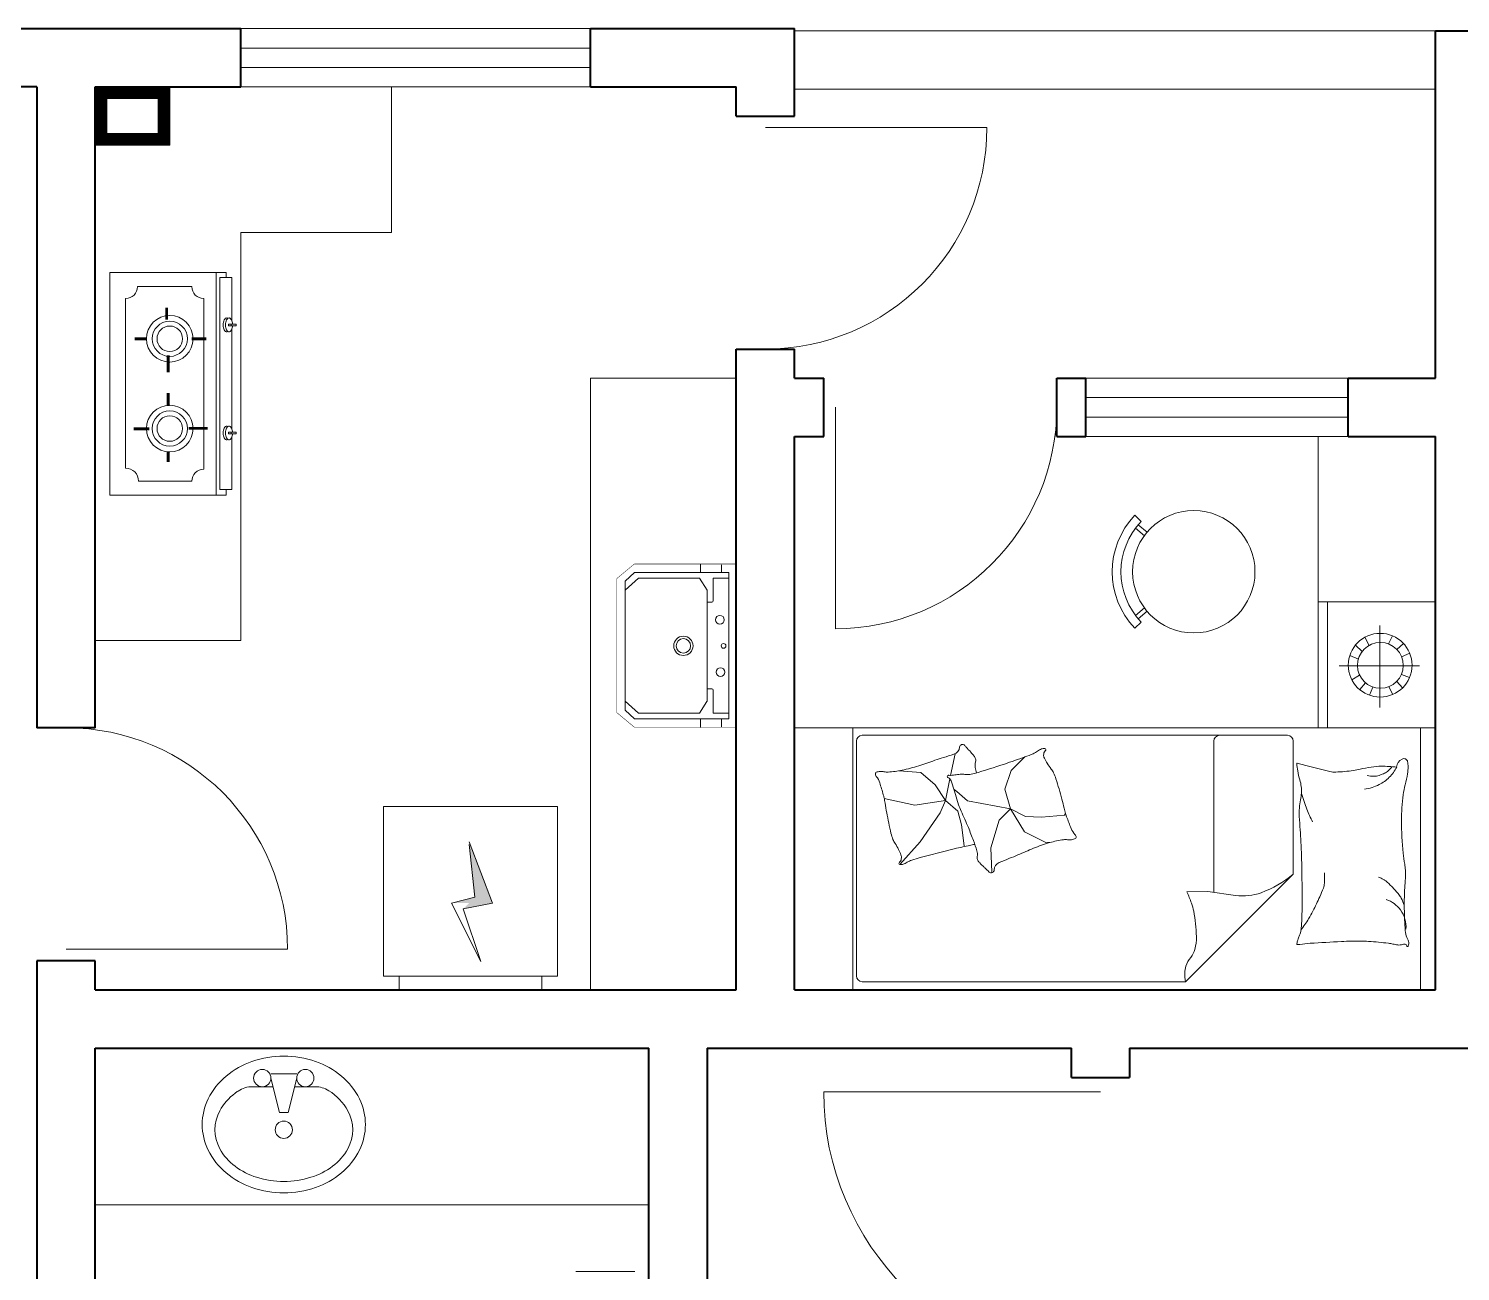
# Model space of a CAD drawing. Header units: millimetres. Extents: x 2835.4 to 2865.6, y 2144.9 to 2157.4.
# Drawn here: x 2845.607 to 2850.52, y 2152.536 to 2156.802 of the extents above; entities that cross this region are included whole.
import ezdxf

# ---------------------------------------------------------------- set-up
doc = ezdxf.new("R2010")
doc.units = ezdxf.units.MM
for name, color, linetype, lineweight in [('FLOOR', 2, 'Continuous', 5), ('FURNITURE', 220, 'Continuous', 5), ('Muro1', 162, 'Continuous', 40), ('Puertas', 52, 'Continuous', 5), ('STAIR', 2, 'Continuous', 5), ('WINDOW', 2, 'Continuous', 5)]:
    doc.layers.add(name, color=color, linetype=linetype, lineweight=lineweight)
doc.styles.add('DIM_FONT', font='SIMPLEX.shx', dxfattribs={"width": 0.8})
doc.styles.get("Standard").update_dxf_attribs({"font": 'arial.ttf'})

# ---------------------------------------------------------------- blocks, each defined once
blk = doc.blocks.new('_E61ILV')
at = {"linetype": 'Continuous'}
for p, q in [((176.1, -385.3), (176.1, 378.7)), ((227.6, 196.3), (227.6, 202.3)), ((227.6, -174.7), (227.6, -168.7))]:
    blk.add_line(p, q, dxfattribs=at)
for points in [[(211.2, 378.7), (-188.8, 378.7), (-188.8, -385.3), (211.2, -385.3), (211.2, -365.8)], [(229.7, -187.3), (229.7, -365.8), (189.1, -365.8), (189.1, 362)], [(189.1, 362), (229.7, 362), (229.7, 214.9)], [(211.2, 362), (211.2, 378.7)], [(-93.7, 330.7), (93, 330.7)], [(-134.3, -292.6), (-134.3, 290)], [(133.6, 290), (133.6, -296.3)], [(229.7, 183.7), (229.7, -156.1)], [(93, -336.9), (-90, -336.9)]]:
    blk.add_lwpolyline(points, dxfattribs=at)
at = {"linetype": 'Continuous', "const_width": 10}
for points in [[(6.6, 259), (6.6, 217.5)], [(-62.7, 151.8), (-103.6, 151.8)], [(142.5, 151.8), (92.3, 151.8)], [(11.6, 95.3), (11.6, 36.4)], [(11.6, -34.6), (11.6, -78.7)], [(-52.4, -157.8), (-106.6, -157.8)], [(147.5, -155.8), (81.6, -155.8)], [(11.6, -236.2), (11.6, -271.2)]]:
    blk.add_lwpolyline(points, dxfattribs=at)
at = {"linetype": 'Continuous'}
for points in [[(212.6, 223.3, 0.174705), (208.5, 221.9, 0.104203), (204.1, 216.3, 0.064948), (201.6, 209, 0.051099), (200.6, 199.3, 0.051099), (201.6, 189.6, 0.064948), (204.1, 182.4, 0.104203), (208.5, 176.8, 0.174705), (212.6, 175.3, 0.171308), (216.6, 176.7, 0.104203)], [(220.6, 223.3, 0.174705), (216.5, 221.9, 0.104203), (212.1, 216.3, 0.064948), (209.6, 209, 0.051099), (208.6, 199.3, 0.051099), (209.6, 189.6, 0.064948), (212.1, 182.4, 0.104203), (216.5, 176.8, 0.174705), (220.6, 175.3, 0.174705), (224.7, 176.8, 0.104203), (229.1, 182.4, 0.122225), (232.2, 196.3, 0.051099)], [(216.6, 221.9, 0.171308), (212.6, 223.3, 0.174705)], [(232.2, 202.3, 0.122225), (229.1, 216.3, 0.104203), (224.7, 221.9, 0.174705), (220.6, 223.3, 0.174705)], [(212.6, -147.7, 0.174705), (208.5, -149.1, 0.104203), (204.1, -154.7, 0.064948), (201.6, -162, 0.051099), (200.6, -171.7, 0.051099), (201.6, -181.4, 0.064948), (204.1, -188.6, 0.104203), (208.5, -194.2, 0.174705), (212.6, -195.7, 0.171308), (216.6, -194.3, 0.104203)], [(220.6, -147.7, 0.174705), (216.5, -149.1, 0.104203), (212.1, -154.7, 0.064948), (209.6, -162, 0.051099), (208.6, -171.7, 0.051099), (209.6, -181.4, 0.064948), (212.1, -188.6, 0.104203), (216.5, -194.2, 0.174705), (220.6, -195.7, 0.174705), (224.7, -194.2, 0.104203), (229.1, -188.6, 0.122225), (232.2, -174.7, 0.051099)], [(216.6, -149.1, 0.171308), (212.6, -147.7, 0.174705)], [(232.2, -168.7, 0.122225), (229.1, -154.7, 0.104203), (224.7, -149.1, 0.174705), (220.6, -147.7, 0.174705)]]:
    blk.add_lwpolyline(points, format="xyb", dxfattribs=at)
for points in [[(218.6, 202.3), (244.6, 202.3), (244.6, 196.3), (218.6, 196.3)], [(218.6, -168.7), (244.6, -168.7), (244.6, -174.7), (218.6, -174.7)]]:
    blk.add_lwpolyline(points, close=True, dxfattribs=at)
for centre, radius in [((17.3, 151.7), 80), ((17.3, 151.7), 60.4), ((17.3, 151.7), 43.8), ((17.3, -156.4), 80), ((17.3, -156.4), 60.4), ((17.3, -156.4), 43.8)]:
    blk.add_circle(centre, radius, dxfattribs=at)
for centre, radius, start, end in [((-134.3, 330.7), 40.7, 270, 0), ((133.6, 330.7), 40.7, 180, 270), ((-134.3, -336.9), 44.4, 0, 90), ((133.6, -336.9), 40.7, 90, 180)]:
    blk.add_arc(centre, radius, start, end, dxfattribs=at)
at = {"style": 'DIM_FONT', "width": 0.8, "flags": 9}
blk.add_attdef('XSIZE', (0, 0), '', height=0.5, dxfattribs=at)
at = {"linetype": 'Continuous', "flags": 9}
for tag in ['XSIZE', 'YSIZE']:
    blk.add_attdef(tag, (11.6, 0.3), '', height=0.5, rotation=270, dxfattribs=at)
blk = doc.blocks.new('apto.')
at = {"layer": 'FLOOR', "const_width": 0.04}
blk.add_lwpolyline([(2846.0713, 2156.4222), (2845.8553, 2156.4222), (2845.8553, 2156.5822), (2846.0713, 2156.5822)], close=True, dxfattribs=at)
at = {"layer": 'FURNITURE', "linetype": 'ByBlock'}
for p, q in [((2846.3353, 2156.8022), (2847.5353, 2156.8022)), ((2847.5353, 2156.7355), (2846.3353, 2156.7355)), ((2847.5353, 2156.6688), (2846.3353, 2156.6688)), ((2846.3353, 2156.6022), (2847.5353, 2156.6022)), ((2846.8524, 2156.6022), (2846.8524, 2156.1022)), ((2846.3353, 2154.7022), (2846.3353, 2156.1022)), ((2846.8524, 2156.1022), (2846.3353, 2156.1022)), ((2847.5353, 2153.5022), (2847.5353, 2155.6022)), ((2848.0353, 2155.6022), (2847.5353, 2155.6022)), ((2849.2353, 2155.6022), (2850.1353, 2155.6022)), ((2850.1353, 2155.5355), (2849.2353, 2155.5355)), ((2850.1353, 2155.4688), (2849.2353, 2155.4688)), ((2849.2353, 2155.4022), (2850.1353, 2155.4022)), ((2850.0321, 2154.8342), (2850.0321, 2155.4022)), ((2849.4249, 2155.1107), (2849.4032, 2155.1315)), ((2849.4358, 2155.0616), (2849.4052, 2155.0874)), ((2849.445, 2155.0734), (2849.4145, 2155.0992)), ((2847.912, 2154.9632), (2847.912, 2154.9352)), ((2847.9845, 2154.9617), (2847.9845, 2154.9352)), ((2847.654, 2154.9057), (2847.6858, 2154.9352)), ((2847.6999, 2154.916), (2847.654, 2154.8748)), ((2847.654, 2154.4624), (2847.654, 2154.9057)), ((2847.6858, 2154.9352), (2848.0092, 2154.9352)), ((2847.9085, 2154.916), (2847.6999, 2154.916)), ((2847.935, 2154.8748), (2847.9085, 2154.916)), ((2848.0092, 2154.916), (2847.9562, 2154.916)), ((2847.9562, 2154.916), (2847.9562, 2154.8386)), ((2848.0092, 2154.9352), (2848.0092, 2154.433)), ((2847.935, 2154.8748), (2847.935, 2154.4948)), ((2847.9512, 2154.8336), (2847.935, 2154.8336)), ((2849.4358, 2154.814), (2849.4052, 2154.7881)), ((2850.0321, 2154.4022), (2850.0321, 2154.8342)), ((2850.0321, 2154.8342), (2850.4353, 2154.8342)), ((2850.0642, 2154.4022), (2850.0642, 2154.8342)), ((2850.4353, 2154.8342), (2850.4353, 2154.4022)), ((2848.0092, 2154.6841), (2848.0092, 2154.7741)), ((2848.0092, 2154.7741), (2848.0092, 2154.5941)), ((2849.4249, 2154.7648), (2849.4032, 2154.744)), ((2849.445, 2154.8022), (2849.4145, 2154.7763)), ((2850.2076, 2154.6852), (2850.1921, 2154.7127)), ((2850.244, 2154.7536), (2850.244, 2154.4718)), ((2850.244, 2154.7263), (2850.244, 2154.6951)), ((2850.2732, 2154.6902), (2850.2876, 2154.7177)), ((2846.3353, 2154.7022), (2845.8353, 2154.7022)), ((2850.1831, 2154.664), (2850.1599, 2154.6858)), ((2850.3026, 2154.6709), (2850.3248, 2154.6917)), ((2850.3188, 2154.6458), (2850.3463, 2154.6582)), ((2850.38, 2154.6153), (2850.1048, 2154.6153)), ((2850.1701, 2154.6379), (2850.1408, 2154.6503)), ((2850.3245, 2154.6153), (2850.3543, 2154.6153)), ((2850.1744, 2154.5832), (2850.1478, 2154.5669)), ((2850.3019, 2154.5611), (2850.3217, 2154.539)), ((2850.3181, 2154.5851), (2850.3457, 2154.5744)), ((2847.9512, 2154.5361), (2847.935, 2154.5361)), ((2847.9562, 2154.4521), (2847.9562, 2154.5311)), ((2850.1943, 2154.5568), (2850.1747, 2154.5332)), ((2850.2195, 2154.5421), (2850.2085, 2154.5139)), ((2850.275, 2154.5432), (2850.2886, 2154.5167)), ((2847.6999, 2154.4521), (2847.654, 2154.4933)), ((2847.654, 2154.4624), (2847.6858, 2154.433)), ((2847.9342, 2154.4921), (2847.9085, 2154.4521)), ((2847.6858, 2154.433), (2848.0092, 2154.433)), ((2847.9085, 2154.4521), (2847.6999, 2154.4521)), ((2847.912, 2154.4035), (2847.912, 2154.4315)), ((2848.0092, 2154.4521), (2847.9562, 2154.4521)), ((2847.9845, 2154.405), (2847.9845, 2154.4315)), ((2848.4353, 2154.4022), (2848.2353, 2154.4022)), ((2849.9267, 2154.3763), (2848.4674, 2154.3763)), ((2850.4353, 2154.4022), (2850.0321, 2154.4022)), ((2850.3829, 2154.4022), (2850.3829, 2153.5022)), ((2848.4474, 2154.3563), (2848.4474, 2153.5506)), ((2849.6741, 2154.3563), (2849.6741, 2153.8377)), ((2849.9467, 2153.8995), (2849.9467, 2154.3563)), ((2848.7709, 2154.2387), (2848.7866, 2154.3133)), ((2848.9789, 2154.256), (2849.0258, 2154.3023)), ((2848.6688, 2154.2486), (2848.5947, 2154.2548)), ((2848.7176, 2154.2065), (2848.6688, 2154.2486)), ((2848.7528, 2154.1528), (2848.7685, 2154.2271)), ((2848.957, 2154.1916), (2848.9789, 2154.256)), ((2848.7528, 2154.1528), (2848.7176, 2154.2065)), ((2848.792, 2154.1833), (2848.7829, 2154.1909)), ((2848.8293, 2154.1512), (2848.792, 2154.1833)), ((2848.9762, 2154.1237), (2848.957, 2154.1916)), ((2847.4216, 2154.1315), (2846.8249, 2154.1315)), ((2846.8249, 2154.1315), (2846.8249, 2153.5497)), ((2847.4216, 2153.5497), (2847.4216, 2154.1315)), ((2848.6483, 2154.1362), (2848.543, 2154.1594)), ((2848.7528, 2154.1528), (2848.6483, 2154.1362)), ((2848.735, 2154.1099), (2848.7528, 2154.1528)), ((2848.7528, 2154.1528), (2848.7958, 2154.1159)), ((2848.9762, 2154.1237), (2848.8293, 2154.1512)), ((2848.9371, 2154.0856), (2848.9762, 2154.1237)), ((2848.9762, 2154.1237), (2849.0278, 2154.0974)), ((2848.9762, 2154.1237), (2849.0249, 2154.0452)), ((2848.6664, 2154.011), (2848.735, 2154.1099)), ((2848.7958, 2154.1159), (2848.8077, 2154.069)), ((2848.8077, 2154.069), (2848.8176, 2153.9968)), ((2848.9084, 2153.99), (2848.9371, 2154.0856)), ((2849.0278, 2154.0974), (2849.0829, 2154.0955)), ((2849.0829, 2154.0955), (2849.1622, 2154.1027)), ((2849.1622, 2154.1027), (2849.1653, 2154.1076)), ((2849.0249, 2154.0452), (2849.0978, 2154.0087)), ((2847.1182, 2154.0111), (2847.1985, 2153.8004)), ((2847.1383, 2153.8205), (2847.1182, 2154.0011)), ((2848.5964, 2153.9333), (2848.6664, 2154.011)), ((2848.9125, 2153.9069), (2848.9084, 2153.99)), ((2849.0978, 2154.0087), (2849.1172, 2154.0099)), ((2849.9467, 2153.8995), (2849.5769, 2153.5306)), ((2847.058, 2153.8004), (2847.1383, 2153.8205)), ((2847.1584, 2153.5998), (2847.058, 2153.8004)), ((2847.1985, 2153.8004), (2847.0981, 2153.7804)), ((2847.0981, 2153.7804), (2847.1584, 2153.5998)), ((2846.8249, 2153.5497), (2847.4216, 2153.5497)), ((2846.8783, 2153.5497), (2847.3682, 2153.5497)), ((2846.8783, 2153.5497), (2846.8783, 2153.5022)), ((2847.3682, 2153.5497), (2847.3682, 2153.5022)), ((2848.4674, 2153.5306), (2849.5769, 2153.5306)), ((2846.8783, 2153.5022), (2847.3682, 2153.5022)), ((2846.5268, 2153.2145), (2846.4381, 2153.2145)), ((2846.4676, 2153.0815), (2846.4381, 2153.1997)), ((2846.5268, 2153.1997), (2846.4972, 2153.0815)), ((2846.4455, 2153.1701), (2846.375, 2153.1701)), ((2846.5897, 2153.1701), (2846.5194, 2153.1701)), ((2846.4972, 2153.0815), (2846.4676, 2153.0815)), ((2847.7353, 2152.7648), (2845.8343, 2152.7648)), ((2847.6867, 2152.5363), (2847.4849, 2152.5363))]:
    blk.add_line(p, q, dxfattribs=at)
at = {"layer": 'FURNITURE', "linetype": 'ByBlock', "const_width": 0.0015}
for points in [[(2847.6853, 2154.9643), (2847.6253, 2154.9143)], [(2848.0353, 2154.9643), (2847.6853, 2154.9643)], [(2848.0353, 2154.9643), (2848.0353, 2154.4043)], [(2847.6253, 2154.9143), (2847.6253, 2154.4543)], [(2847.6853, 2154.4043), (2847.6253, 2154.4543)], [(2848.0353, 2154.4043), (2847.6853, 2154.4043)]]:
    blk.add_lwpolyline(points, dxfattribs=at)
at = {"layer": 'FURNITURE', "linetype": 'ByBlock'}
blk.add_lwpolyline([(2848.4353, 2154.4022), (2850.4353, 2154.4022), (2850.4353, 2153.5022), (2848.4353, 2153.5022)], close=True, dxfattribs=at)
for points in [[(2848.8539, 2154.0018, 0.025626), (2848.8444, 2154.0003, 0.0108), (2848.7386, 2153.9757, 0.00456), (2848.6667, 2153.9567, 0.01125), (2848.6378, 2153.9481, 0.069394), (2848.6221, 2153.9404, -0.079756), (2848.6082, 2153.9341, -0.106399), (2848.5964, 2153.9333, -0.328642), (2848.5934, 2153.9363, -0.299547), (2848.5957, 2153.9414, 0.189917), (2848.6007, 2153.948, 0.033518), (2848.6023, 2153.9561, 0.075627), (2848.6023, 2153.9598, 0.053489), (2848.6004, 2153.9663, 0.017838), (2848.5922, 2153.9846, 0.038394), (2848.5801, 2154.0051, -0.059529), (2848.5729, 2154.0186, -0.035943), (2848.5662, 2154.0402, -0.011245), (2848.5515, 2154.1108, -0.006203), (2848.5459, 2154.143, 0.010783), (2848.5426, 2154.1615, 0.019485), (2848.5399, 2154.1724, 0.005062), (2848.5276, 2154.2137, 0.101392), (2848.5159, 2154.235, -0.223768), (2848.5129, 2154.246, -0.25558), (2848.5157, 2154.2495, -0.081563), (2848.5286, 2154.2525, -0.071805), (2848.5422, 2154.2515, 0.069985), (2848.5562, 2154.2503, 0.03546), (2848.6045, 2154.2567, 0.029432), (2848.6612, 2154.2719, 0.001554), (2848.6888, 2154.2811, -0.00152), (2848.7169, 2154.2905, -0.004735), (2848.746, 2154.2998, 0.00382), (2848.7821, 2154.3113, 0.296001), (2848.8017, 2154.3357, -0.649774), (2848.8194, 2154.3414, -0.02319), (2848.8226, 2154.3374, 0.0288), (2848.8253, 2154.3342, 0.005727), (2848.8302, 2154.3292, -0.004358), (2848.8366, 2154.3226, -0.027528), (2848.849, 2154.308, -0.046214), (2848.8551, 2154.2983, -0.194121), (2848.8562, 2154.2848, 0.133719), (2848.8555, 2154.2656, 0.005779), (2848.86, 2154.2475, 0.008882)], [(2850.3016, 2154.2671, -0.263368), (2850.3204, 2154.295, -0.494818), (2850.3392, 2154.2859, -0.049225), (2850.3409, 2154.2682, -0.036831), (2850.3392, 2154.2445, -0.031893), (2850.331, 2154.2066, 0.035782), (2850.3241, 2154.1726, 0.032941), (2850.3181, 2154.083, 0.026564), (2850.3241, 2153.9718, 0.017905), (2850.3294, 2153.9342, -0.033397), (2850.3317, 2153.914, -0.03204), (2850.3309, 2153.877, 0.018442), (2850.3279, 2153.8126, 0.010837), (2850.3287, 2153.7479, 0.014624), (2850.3317, 2153.7, 0.111249), (2850.339, 2153.6774, -0.153708), (2850.3429, 2153.6605, -0.076444), (2850.3412, 2153.6531, -0.215512), (2850.3392, 2153.6511, -0.585858), (2850.3361, 2153.6538, 0.363489), (2850.3335, 2153.6586, 0.191716), (2850.322, 2153.6587, -0.129675), (2850.3054, 2153.6568, -0.01735), (2850.2886, 2153.6598, 0.019326), (2850.2735, 2153.6624, 0.018818), (2850.2051, 2153.669, 0.021828), (2850.1459, 2153.6699, 0.006204), (2850.112, 2153.6685, 0.001963), (2850.0051, 2153.6624, 0.028341), (2849.969, 2153.6581, -0.117014), (2849.9601, 2153.6586, -0.36606), (2849.9592, 2153.6601, -0.03973), (2849.962, 2153.6737, -0.048309), (2849.9675, 2153.6874, 0.062981), (2849.9714, 2153.6981, 0.04058), (2849.9747, 2153.7215, 0.014345), (2849.977, 2153.7882, 0.005484), (2849.9762, 2153.9137, 0.007153), (2849.9732, 2154.0098, 0.008762), (2849.9706, 2154.0523, -0.008153), (2849.9676, 2154.0981, -0.06251), (2849.972, 2154.1552, 0.078669), (2849.9741, 2154.2008, 0.047825), (2849.9693, 2154.2231, -0.034494), (2849.962, 2154.2539, -0.023571), (2849.959, 2154.2793, -0.510228), (2849.9601, 2154.2802), (2849.9901, 2154.2727), (2850.0727, 2154.252, 0.073041), (2850.0923, 2154.2501, 0.023305), (2850.1534, 2154.2558, 0.018299), (2850.1762, 2154.2599, -0.01097), (2850.2142, 2154.2672, -0.042281), (2850.2485, 2154.2701, -0.027201), (2850.3019, 2154.2672)], [(2850.3017, 2154.2673, -0.077379), (2850.2763, 2154.2324, -0.077379), (2850.2416, 2154.207, -0.047525), (2850.217, 2154.1971, -0.047525), (2850.1909, 2154.192)], [(2850.2856, 2154.2687, -0.05369), (2850.2727, 2154.2545, -0.070312), (2850.2604, 2154.2464, -0.015448), (2850.2518, 2154.2427, -0.013244), (2850.2416, 2154.2389, -0.082127), (2850.2235, 2154.2359, -0.064164), (2850.2003, 2154.2389)], [(2849.9748, 2154.1767, 0.009729), (2849.9838, 2154.1494, 0.009729), (2849.9939, 2154.1225, 0.007971), (2850.0029, 2154.1007, 0.007971), (2850.0127, 2154.0793)], [(2849.9467, 2153.8995, -0.085272), (2849.8366, 2153.8362, -0.124044), (2849.7491, 2153.827), (2849.6537, 2153.8406), (2849.5812, 2153.8389)], [(2849.9732, 2153.7075, 0.016108), (2849.9995, 2153.7464, 0.024599), (2850.0145, 2153.7732, 0.009477), (2850.0378, 2153.8222, 0.015937), (2850.0502, 2153.8521, 0.072521), (2850.0538, 2153.8684, 0.033339), (2850.0539, 2153.9046)], [(2850.3278, 2153.7932, 0.027842), (2850.3172, 2153.817, 0.048685), (2850.3092, 2153.8295, 0.023666), (2850.2848, 2153.8575, 0.031223), (2850.2641, 2153.8765, 0.046801), (2850.2564, 2153.8816, 0.023191), (2850.2397, 2153.8896)], [(2849.5812, 2153.8389, -0.027362), (2849.5976, 2153.8003, -0.040834), (2849.605, 2153.7732, -0.038441), (2849.6145, 2153.6856, -0.076528), (2849.6091, 2153.6414, -0.103649), (2849.5948, 2153.6139, 0.093398), (2849.5782, 2153.5838, 0.072727), (2849.5745, 2153.5616, 0.052315), (2849.5769, 2153.5306)], [(2850.3335, 2153.7112, 0.088153), (2850.33, 2153.7458, 0.088153), (2850.3148, 2153.777, 0.077547), (2850.2932, 2153.7986, 0.077547), (2850.266, 2153.8126)]]:
    blk.add_lwpolyline(points, format="xyb", dxfattribs=at)
blk.add_lwpolyline([(2849.1842, 2154.0567, 0.101392), (2849.1975, 2154.0364, -0.223768), (2849.2013, 2154.0257, -0.25558), (2849.1988, 2154.022, -0.081563), (2849.1862, 2154.018, -0.071805), (2849.1725, 2154.018, 0.069985), (2849.1585, 2154.018, 0.03546), (2849.1108, 2154.0079, 0.029432), (2849.0554, 2153.9885, 0.001554), (2849.0287, 2153.9772, -0.00152), (2849.0013, 2153.9656, -0.004735), (2848.9731, 2153.9541, 0.00382), (2848.938, 2153.9399, 0.296001), (2848.9203, 2153.9141, -0.649774), (2848.9031, 2153.907, -0.02319), (2848.8995, 2153.9108, 0.0288), (2848.8966, 2153.9137, 0.005727), (2848.8914, 2153.9184, -0.004358), (2848.8845, 2153.9245, -0.027528), (2848.8709, 2153.9381, -0.046214), (2848.8642, 2153.9473, -0.194121), (2848.862, 2153.9606, 0.133719), (2848.8612, 2153.9799, 0.011505), (2848.8492, 2154.0149, 0.008882), (2848.8317, 2154.0595, 0.012426), (2848.8067, 2154.1165, -0.033612), (2848.7983, 2154.1379), (2848.7837, 2154.1844), (2848.7724, 2154.2202, 0.224341), (2848.7617, 2154.2317, -0.722772), (2848.7622, 2154.2388, -0.103513), (2848.7652, 2154.239, 0.053465), (2848.771, 2154.2387, 0.030109), (2848.7897, 2154.2409, -0.031436), (2848.8076, 2154.2429, -0.05324), (2848.8197, 2154.2422, 0.05518), (2848.8313, 2154.2416, 0.056271), (2848.852, 2154.2452, 0.0108), (2848.9556, 2154.2778, 0.00456), (2849.0258, 2154.3023, 0.01125), (2849.0539, 2154.3131, 0.069394), (2849.069, 2154.322, -0.079756), (2849.0824, 2154.3294, -0.106399), (2849.0941, 2154.331, -0.328642), (2849.0973, 2154.3282, -0.299547), (2849.0954, 2154.3231, 0.189917), (2849.0909, 2154.316, 0.033518), (2849.0899, 2154.3078, 0.075627), (2849.0903, 2154.3042, 0.053489), (2849.0926, 2154.2979, 0.017838), (2849.1022, 2154.2802, 0.038394), (2849.1158, 2154.2607, -0.059529), (2849.1241, 2154.2477, -0.035943), (2849.1324, 2154.2268, -0.011245), (2849.1525, 2154.1575, -0.006203), (2849.1605, 2154.1258, 0.010783), (2849.1653, 2154.1076, 0.019485), (2849.1688, 2154.097, 0.005062)], format="xyb", close=True, dxfattribs=at)
for centre, radius in [((2849.6054, 2154.9378), 0.21), ((2847.9792, 2154.7732), 0.015), ((2847.8537, 2154.6834), 0.0331), ((2847.8537, 2154.6834), 0.0249), ((2850.245, 2154.617), 0.1094), ((2847.9915, 2154.6834), 0.008), ((2850.2458, 2154.6164), 0.0787), ((2847.9809, 2154.5935), 0.015), ((2846.4085, 2153.1997), 0.0296), ((2846.5563, 2153.1997), 0.0296), ((2846.4824, 2153.0224), 0.0296)]:
    blk.add_circle(centre, radius, dxfattribs=at)
for centre, radius, start, end in [((2849.6054, 2154.9378), 0.28, 136.2207, 223.7793), ((2849.6054, 2154.9378), 0.25, 136.2207, 223.7793), ((2847.9512, 2154.8386), 0.005, 270, 0), ((2847.9512, 2154.5311), 0.005, 0, 90), ((2847.93, 2154.4948), 0.005, 327.2444, 0), ((2848.4674, 2154.3563), 0.02, 90, 180), ((2849.6941, 2154.3563), 0.02, 90, 180), ((2849.9267, 2154.3563), 0.02, 0, 90), ((2848.4674, 2153.5506), 0.02, 180, 270), ((2846.4658, 2152.9905), 0.2821, 109.1697, 130.0063), ((2846.4824, 2152.9427), 0.3327, 70.8303, 109.1697), ((2846.4991, 2152.9905), 0.2821, 49.9937, 70.8303), ((2846.4402, 2153.021), 0.2424, 130.0063, 153.7322), ((2846.5246, 2153.021), 0.2424, 26.2678, 49.9937), ((2846.4296, 2152.9953), 0.1906, 126.8699, 151.0888), ((2846.4615, 2152.9527), 0.2439, 123.9045, 126.8699), ((2846.375, 2153.0815), 0.0887, 90, 123.9045), ((2846.5897, 2153.0815), 0.0887, 57.7402, 90), ((2846.5353, 2152.9953), 0.1906, 28.9112, 57.7402), ((2846.4008, 2153.0404), 0.1984, 153.7322, 206.2678), ((2846.3806, 2153.0224), 0.1346, 151.0888, 208.9112), ((2846.5843, 2153.0224), 0.1346, 331.0888, 28.9112), ((2846.5641, 2153.0404), 0.1984, 333.7322, 26.2678), ((2846.4402, 2153.0599), 0.2424, 206.2678, 229.9937), ((2846.4296, 2153.0494), 0.1906, 208.9112, 233.1301), ((2846.5353, 2153.0494), 0.1906, 306.8699, 331.0888), ((2846.5246, 2153.0599), 0.2424, 310.0063, 333.7322), ((2846.4615, 2153.0921), 0.2439, 233.1301, 252.7421), ((2846.5033, 2153.0921), 0.2439, 287.2579, 306.8699), ((2846.4658, 2153.0904), 0.2821, 229.9937, 250.8303), ((2846.4824, 2153.1593), 0.3142, 252.7421, 287.2579), ((2846.4991, 2153.0904), 0.2821, 289.1697, 310.0063), ((2846.4824, 2153.1382), 0.3327, 250.8303, 289.1697)]:
    blk.add_arc(centre, radius, start, end, dxfattribs=at)
for points in [[(2847.1179, 2154.0106), (2847.1383, 2153.8205), (2847.1985, 2153.8004), (2847.0981, 2153.7804)], [(2847.1383, 2153.8205), (2847.1985, 2153.8004), (2847.1179, 2154.0106), (2847.1383, 2153.8205)], [(2847.1985, 2153.8004), (2847.0981, 2153.7804), (2847.058, 2153.8004), (2847.1383, 2153.8205)], [(2847.058, 2153.8004), (2847.1383, 2153.8205), (2847.1985, 2153.8004), (2847.1182, 2153.8004)], [(2847.1383, 2153.8205), (2847.1985, 2153.8004), (2847.058, 2153.8004), (2847.1182, 2153.8004)], [(2847.058, 2153.8004), (2847.1182, 2153.8004), (2847.0981, 2153.7804), (2847.058, 2153.8004)], [(2847.0981, 2153.7804), (2847.058, 2153.8004), (2847.1584, 2153.5998), (2847.0981, 2153.7804)], [(2847.1985, 2153.8004), (2847.1182, 2153.8004), (2847.1383, 2153.8205), (2847.1985, 2153.8004)]]:
    blk.add_solid(points, dxfattribs=at)
at = {"layer": 'Muro1'}
for points in [[(2845.2853, 2156.8022), (2846.3353, 2156.8022)], [(2846.3353, 2156.6022), (2846.3353, 2156.8022)], [(2847.5353, 2156.8022), (2848.2353, 2156.8022)], [(2847.5353, 2156.6022), (2847.5353, 2156.8022)], [(2848.2353, 2156.5022), (2848.2353, 2156.8022)], [(2850.4353, 2155.6022), (2850.4353, 2156.7941)], [(2850.4353, 2156.7941), (2850.6353, 2156.7941)], [(2845.6353, 2156.6022), (2845.2853, 2156.6022)], [(2845.6353, 2156.6022), (2845.6353, 2154.4022)], [(2845.8353, 2156.6022), (2846.3353, 2156.6022)], [(2845.8353, 2154.4022), (2845.8353, 2156.6022)], [(2847.5353, 2156.6022), (2848.0353, 2156.6022)], [(2848.0353, 2156.5022), (2848.0353, 2156.6022)], [(2848.0353, 2156.5022), (2848.2353, 2156.5022)], [(2848.0353, 2155.7022), (2848.2353, 2155.7022)], [(2848.0353, 2153.5022), (2848.0353, 2155.7022)], [(2848.2353, 2155.6022), (2848.2353, 2155.7022)], [(2848.2353, 2155.6022), (2848.3353, 2155.6022)], [(2848.3353, 2155.4022), (2848.3353, 2155.6022)], [(2849.1353, 2155.6022), (2849.2353, 2155.6022)], [(2849.1353, 2155.4022), (2849.1353, 2155.6022)], [(2849.2353, 2155.4022), (2849.2353, 2155.6022)], [(2850.1353, 2155.6022), (2850.4353, 2155.6022)], [(2850.1353, 2155.4022), (2850.1353, 2155.6022)], [(2848.2353, 2153.5022), (2848.2353, 2155.4022)], [(2848.2353, 2155.4022), (2848.3353, 2155.4022)], [(2849.1353, 2155.4022), (2849.2353, 2155.4022)], [(2850.1353, 2155.4022), (2850.4353, 2155.4022)], [(2850.4353, 2153.5022), (2850.4353, 2155.4022)], [(2845.8353, 2154.4022), (2845.6353, 2154.4022)], [(2845.6353, 2153.6022), (2845.6353, 2152.5022)], [(2845.8353, 2153.6022), (2845.6353, 2153.6022)], [(2845.8353, 2153.5022), (2845.8353, 2153.6022)], [(2845.8353, 2153.5022), (2848.0353, 2153.5022)], [(2848.2353, 2153.5022), (2850.4353, 2153.5022)], [(2845.8353, 2153.3022), (2847.7353, 2153.3022)], [(2845.8353, 2152.5022), (2845.8353, 2153.3022)], [(2847.7353, 2151.7022), (2847.7353, 2153.3022)], [(2847.9353, 2153.3022), (2847.9353, 2151.5022)], [(2847.9353, 2153.3022), (2849.1853, 2153.3022)], [(2849.1853, 2153.2022), (2849.1853, 2153.3022)], [(2849.3853, 2153.3022), (2849.3853, 2153.2022)], [(2849.3853, 2153.3022), (2851.6853, 2153.3022)], [(2849.1853, 2153.2022), (2849.3853, 2153.2022)]]:
    blk.add_lwpolyline(points, dxfattribs=at)
at = {"layer": 'Puertas', "linetype": 'ByBlock'}
for p, q in [((2848.1353, 2156.4622), (2848.8953, 2156.4622)), ((2848.3753, 2155.5022), (2848.3753, 2154.7422)), ((2845.7353, 2153.6422), (2846.4953, 2153.6422)), ((2849.2853, 2153.1522), (2848.3353, 2153.1522))]:
    blk.add_line(p, q, dxfattribs=at)
for centre, radius, start, end in [((2848.1353, 2156.4622), 0.76, 270, 0), ((2848.3753, 2155.5022), 0.76, 270, 0), ((2845.7353, 2153.6422), 0.76, 0, 90), ((2849.2853, 2153.1522), 0.95, 180, 270)]:
    blk.add_arc(centre, radius, start, end, dxfattribs=at)
at = {"layer": 'STAIR'}
for p, q in [((2848.2353, 2156.7941), (2850.4353, 2156.7941)), ((2848.2353, 2156.5941), (2850.4353, 2156.5941))]:
    blk.add_line(p, q, dxfattribs=at)
at = {"layer": 'WINDOW'}
for p, q in [((2845.8353, 2156.4022), (2845.8353, 2156.6022)), ((2845.8353, 2156.6022), (2846.0913, 2156.6022)), ((2846.0913, 2156.6022), (2846.0913, 2156.4022)), ((2845.8753, 2156.5622), (2846.0513, 2156.5622)), ((2845.8753, 2156.4422), (2845.8753, 2156.5622)), ((2846.0513, 2156.5622), (2846.0513, 2156.4422)), ((2846.0513, 2156.4422), (2845.8753, 2156.4422)), ((2846.0913, 2156.4022), (2845.8353, 2156.4022))]:
    blk.add_line(p, q, dxfattribs=at)
at = {"layer": 'FURNITURE', "linetype": 'ByBlock', "xscale": 0.001, "yscale": 0.001, "zscale": 0.001}
blk.add_blockref('_E61ILV', (2846.0738, 2155.5858), dxfattribs=at)
at = {"layer": 'FURNITURE', "linetype": 'ByBlock', "text_generation_flag": 4, "width": 0.8, "flags": 9}
for tag, p in [('YSIZE', (2845.8353, 2156.6022)), ('XSIZE', (2845.8353, 2156.6022)), ('YSIZE', (2855.2353, 2156.6022)), ('XSIZE', (2855.2353, 2156.6022)), ('YSIZE', (2837.7162, 2156.5716)), ('XSIZE', (2837.7162, 2156.5716)), ('YSIZE', (2863.3543, 2156.5716)), ('XSIZE', (2863.3543, 2156.5716)), ('YSIZE', (2839.3296, 2156.3169)), ('XSIZE', (2839.3296, 2156.3169)), ('YSIZE', (2840.1069, 2156.2947)), ('XSIZE', (2840.1069, 2156.2947)), ('YSIZE', (2845.4167, 2156.3198)), ('XSIZE', (2845.4167, 2156.3198)), ('YSIZE', (2855.6538, 2156.3198)), ('XSIZE', (2855.6538, 2156.3198)), ('YSIZE', (2860.9636, 2156.2947)), ('XSIZE', (2860.9636, 2156.2947)), ('YSIZE', (2861.741, 2156.3169)), ('XSIZE', (2861.741, 2156.3169)), ('YSIZE', (2842.5375, 2156.2364)), ('XSIZE', (2842.5375, 2156.2364)), ('YSIZE', (2858.533, 2156.2364)), ('XSIZE', (2858.533, 2156.2364)), ('YSIZE', (2841.6987, 2156.0246)), ('XSIZE', (2841.6987, 2156.0246)), ('YSIZE', (2859.3718, 2156.0246)), ('XSIZE', (2859.3718, 2156.0246)), ('YSIZE', (2836.7281, 2155.653)), ('XSIZE', (2836.7281, 2155.653)), ('YSIZE', (2864.3424, 2155.653)), ('XSIZE', (2864.3424, 2155.653)), ('YSIZE', (2842.4424, 2155.5973)), ('XSIZE', (2842.4424, 2155.5973)), ('YSIZE', (2858.6281, 2155.5973)), ('XSIZE', (2858.6281, 2155.5973)), ('YSIZE', (2845.885, 2155.5825)), ('XSIZE', (2845.885, 2155.5825)), ('YSIZE', (2855.1855, 2155.5825)), ('XSIZE', (2855.1855, 2155.5825)), ('YSIZE', (2844.4096, 2155.2682)), ('XSIZE', (2844.4096, 2155.2682)), ('YSIZE', (2856.6609, 2155.2682)), ('XSIZE', (2856.6609, 2155.2682)), ('YSIZE', (2849.6054, 2154.9378)), ('XSIZE', (2849.6054, 2154.9378)), ('YSIZE', (2851.4651, 2154.9378)), ('XSIZE', (2851.4651, 2154.9378)), ('YSIZE', (2836.5353, 2154.6842)), ('XSIZE', (2836.5353, 2154.6842)), ('YSIZE', (2848.0353, 2154.6843)), ('XSIZE', (2848.0353, 2154.6843)), ('YSIZE', (2853.0353, 2154.6843)), ('XSIZE', (2853.0353, 2154.6843)), ('YSIZE', (2864.5353, 2154.6842)), ('XSIZE', (2864.5353, 2154.6842)), ('YSIZE', (2842.6353, 2154.6342)), ('XSIZE', (2842.6353, 2154.6342)), ('YSIZE', (2858.4352, 2154.6342)), ('XSIZE', (2858.4352, 2154.6342)), ('YSIZE', (2850.4353, 2154.4022)), ('XSIZE', (2850.4353, 2154.4022)), ('YSIZE', (2850.4353, 2154.4022)), ('XSIZE', (2850.4353, 2154.4022)), ('YSIZE', (2850.6353, 2154.4022)), ('XSIZE', (2850.6353, 2154.4022)), ('YSIZE', (2850.6353, 2154.4022)), ('XSIZE', (2850.6353, 2154.4022)), ('YSIZE', (2836.7281, 2153.721)), ('XSIZE', (2836.7281, 2153.721)), ('YSIZE', (2864.3424, 2153.721)), ('XSIZE', (2864.3424, 2153.721)), ('YSIZE', (2842.4424, 2153.6653)), ('XSIZE', (2842.4424, 2153.6653)), ('YSIZE', (2858.6281, 2153.6653)), ('XSIZE', (2858.6281, 2153.6653)), ('YSIZE', (2847.1232, 2153.5022)), ('XSIZE', (2847.1232, 2153.5022)), ('YSIZE', (2853.9473, 2153.5022)), ('XSIZE', (2853.9473, 2153.5022)), ('YSIZE', (2846.4824, 2153.2754)), ('XSIZE', (2846.4824, 2153.2754)), ('YSIZE', (2854.5881, 2153.2754)), ('XSIZE', (2854.5881, 2153.2754)), ('YSIZE', (2841.7353, 2152.9022)), ('XSIZE', (2841.7353, 2152.9022)), ('YSIZE', (2859.3353, 2152.9022)), ('XSIZE', (2859.3353, 2152.9022)), ('YSIZE', (2847.7167, 2152.2863)), ('XSIZE', (2847.7167, 2152.2863)), ('YSIZE', (2853.3538, 2152.2863)), ('XSIZE', (2853.3538, 2152.2863)), ('YSIZE', (2836.3853, 2151.5022)), ('XSIZE', (2836.3853, 2151.5022)), ('YSIZE', (2864.6853, 2151.5022)), ('XSIZE', (2864.6853, 2151.5022)), ('YSIZE', (2835.6353, 2150.2648)), ('XSIZE', (2835.6353, 2150.2648)), ('YSIZE', (2865.4353, 2150.2648)), ('XSIZE', (2865.4353, 2150.2648)), ('YSIZE', (2837.4459, 2150.0357)), ('XSIZE', (2837.4459, 2150.0357)), ('YSIZE', (2848.8284, 2150.032)), ('XSIZE', (2848.8284, 2150.032)), ('YSIZE', (2852.2421, 2150.032)), ('XSIZE', (2852.2421, 2150.032)), ('YSIZE', (2863.6246, 2150.0357)), ('XSIZE', (2863.6246, 2150.0357)), ('YSIZE', (2846.9144, 2149.8678)), ('XSIZE', (2846.9144, 2149.8678)), ('YSIZE', (2854.1561, 2149.8678)), ('XSIZE', (2854.1561, 2149.8678)), ('YSIZE', (2840.9424, 2149.5653)), ('XSIZE', (2840.9424, 2149.5653)), ('YSIZE', (2845.3455, 2149.5918)), ('XSIZE', (2845.3455, 2149.5918)), ('YSIZE', (2855.725, 2149.5918)), ('XSIZE', (2855.725, 2149.5918)), ('YSIZE', (2860.1281, 2149.5653)), ('XSIZE', (2860.1281, 2149.5653)), ('YSIZE', (2838.1777, 2149.472)), ('XSIZE', (2838.1777, 2149.472)), ('YSIZE', (2862.8928, 2149.472)), ('XSIZE', (2862.8928, 2149.472)), ('YSIZE', (2848.7997, 2148.8858)), ('XSIZE', (2848.7997, 2148.8858)), ('YSIZE', (2852.2708, 2148.8858)), ('XSIZE', (2852.2708, 2148.8858)), ('YSIZE', (2841.1353, 2148.6022)), ('XSIZE', (2841.1353, 2148.6022)), ('YSIZE', (2859.9353, 2148.6022)), ('XSIZE', (2859.9353, 2148.6022)), ('YSIZE', (2845.4877, 2148.1759)), ('XSIZE', (2845.4877, 2148.1759)), ('YSIZE', (2855.5828, 2148.1759)), ('XSIZE', (2855.5828, 2148.1759)), ('YSIZE', (2836.062, 2147.8073)), ('XSIZE', (2836.062, 2147.8073)), ('YSIZE', (2865.0085, 2147.8073)), ('XSIZE', (2865.0085, 2147.8073)), ('YSIZE', (2841.3353, 2147.7303)), ('XSIZE', (2841.3353, 2147.7303)), ('YSIZE', (2859.7353, 2147.7303)), ('XSIZE', (2859.7353, 2147.7303)), ('YSIZE', (2841.3353, 2147.6933)), ('XSIZE', (2841.3353, 2147.6933)), ('YSIZE', (2845.6353, 2147.6933)), ('XSIZE', (2845.6353, 2147.6933)), ('YSIZE', (2855.4353, 2147.6933)), ('XSIZE', (2855.4353, 2147.6933)), ('YSIZE', (2859.7353, 2147.6933)), ('XSIZE', (2859.7353, 2147.6933)), ('YSIZE', (2836.0759, 2147.6637)), ('XSIZE', (2836.0759, 2147.6637)), ('YSIZE', (2840.9424, 2147.6333)), ('XSIZE', (2840.9424, 2147.6333)), ('YSIZE', (2860.1281, 2147.6333)), ('XSIZE', (2860.1281, 2147.6333)), ('YSIZE', (2864.9946, 2147.6637)), ('XSIZE', (2864.9946, 2147.6637)), ('YSIZE', (2842.8444, 2147.6298)), ('XSIZE', (2842.8444, 2147.6298)), ('YSIZE', (2858.2261, 2147.6298)), ('XSIZE', (2858.2261, 2147.6298))]:
    blk.add_attdef(tag, p, '', height=0.000056, rotation=180, dxfattribs=at)

msp = doc.modelspace()

# ---------------------------------------------------------------- block references
msp.add_blockref('apto.', (0, 0))

doc.saveas('drawing.dxf')
